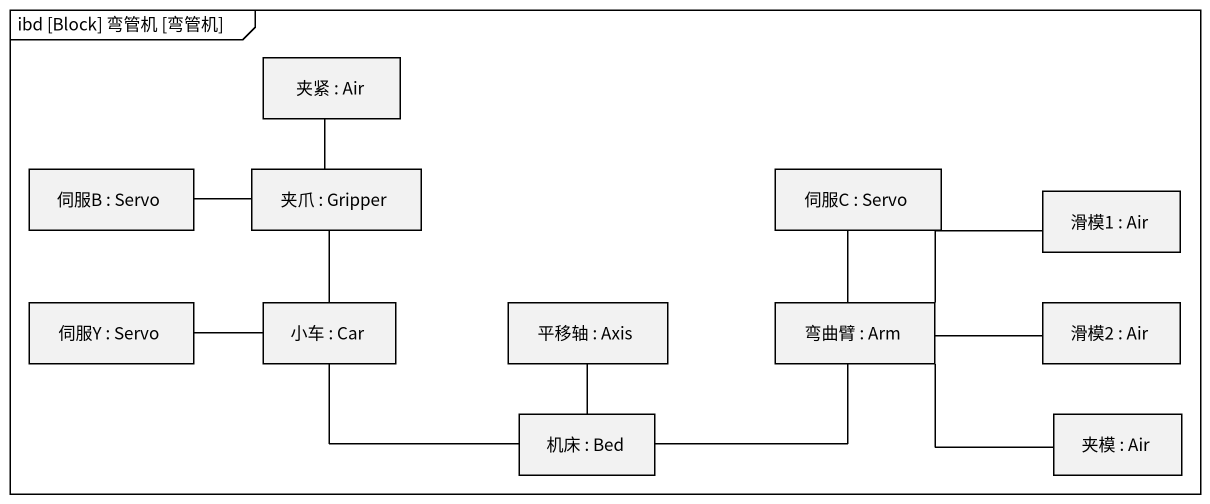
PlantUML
@startuml
mainframe ibd [Block] 弯管机 [弯管机]
rectangle "夹紧 : Air" as 夹紧
rectangle "伺服B : Servo" as 伺服B
rectangle "夹爪 : Gripper" as 夹爪
rectangle "伺服C : Servo" as 伺服C
rectangle "滑模1 : Air" as 滑模1
rectangle "伺服Y : Servo" as 伺服Y
rectangle "小车 : Car" as 小车
rectangle "平移轴 : Axis" as 平移轴
rectangle "弯曲臂 : Arm" as 弯曲臂
rectangle "滑模2 : Air" as 滑模2
rectangle "机床 : Bed" as 机床
rectangle "夹模 : Air" as 夹模
伺服B -right- 夹爪
夹爪 -up- 夹紧
滑模1 -left- 弯曲臂
小车 -up- 夹爪
小车 -left- 伺服Y
弯曲臂 -up- 伺服C
弯曲臂 -right- 夹模
滑模2 -left- 弯曲臂
机床 -left- 小车
机床 -up- 平移轴
机床 -right- 弯曲臂
@enduml
